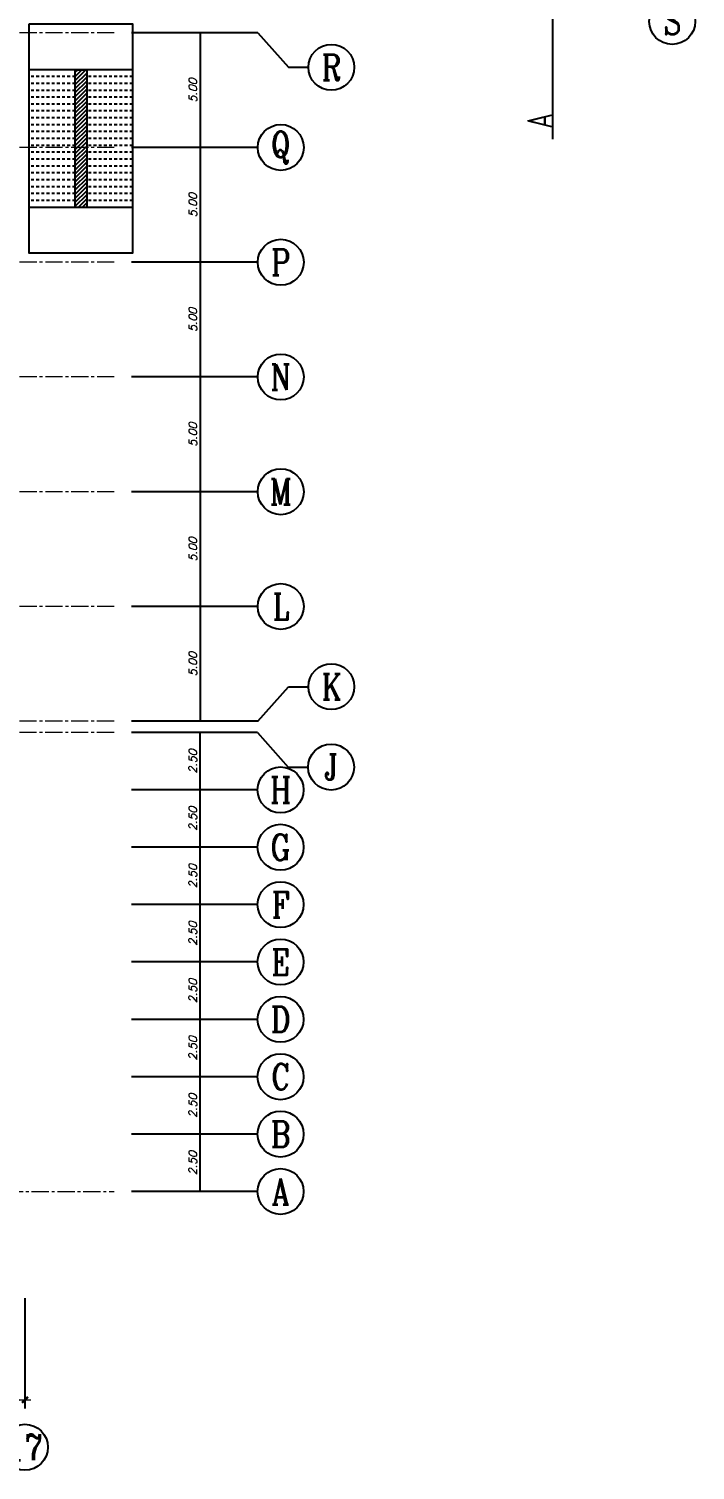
# Model space of a CAD drawing. Header units: metres. Extents: x 202848 to 204724, y 1924431 to 1925550.
# Drawn here: x 203589.7 to 203618.7, y 1924854.1 to 1924916.9 of the extents above; entities that cross this region are included whole.
import ezdxf
from ezdxf.enums import TextEntityAlignment as Align

# ---------------------------------------------------------------- set-up
doc = ezdxf.new("R2010")
doc.units = ezdxf.units.M
doc.header["$MEASUREMENT"] = 0
doc.linetypes.add('CENTER2', pattern=[1.125, 0.75, -0.125, 0.125, -0.125])
doc.linetypes.add('HIDDEN2', pattern=[0.1875, 0.125, -0.0625])
doc.layers.add('Axis', color=1, linetype='CENTER2', lineweight=5)
doc.layers.add('Dimations', color=3, linetype='Continuous', lineweight=5)
for name, color, linetype in [('Axis Name', 8, 'Continuous'), ('Going', 7, 'HIDDEN2'), ('Stairs', 7, 'Continuous'), ('YQ_TEXT', 6, 'Continuous')]:
    doc.layers.add(name, color=color, linetype=linetype)
doc.styles.add('ROMANS', font='romans.shx', dxfattribs={"oblique": 15})
doc.styles.add('YQ_AXIS', font='COMPLEX.SHX', dxfattribs={"width": 0.8, "bigfont": 'GBCBIG.SHX'})
doc.styles.add('YQ_DIM', font='SUPEROS.SHX', dxfattribs={"width": 0.8, "bigfont": 'HZDX.SHX'})
doc.dimstyles.new('Copy(2) of DIM-50$', dxfattribs={"dimscale": 0, "dimtxt": 0.35, "dimasz": 0.03, "dimexe": 0, "dimexo": 0, "dimgap": 0.15, "dimtad": 1, "dimzin": 0, "dimdsep": 46, "dimtxsty": 'ROMANS', "dimblk1": 'OBLIQUE', "dimblk2": 'DTICK', "dimsah": 1, "dimcen": 0.1, "dimse1": 1, "dimse2": 1, "dimclrd": 2, "dimclre": 51, "dimclrt": 3, "dimaunit": 1, "dimadec": 0, "dimazin": 0, "dimtfac": 1e-05, "dimtmove": 2, "dimatfit": 0, "dimldrblk": 'DTICK', "dimfxl": 0, "dimtolj": 1, "dimtzin": 0, "dimlwe": -1, "dimarcsym": 0})
doc.dimstyles.new('yqm0_250', dxfattribs={"dimscale": 0.25, "dimtxt": 3, "dimasz": 1, "dimexe": 1.5, "dimexo": 3, "dimgap": 0.5, "dimtad": 1, "dimdec": 3, "dimdsep": 46, "dimtxsty": 'YQ_DIM', "dimblk": 'YQTICK', "dimcen": 0, "dimclrd": 256, "dimclre": 256, "dimclrt": 7, "dimadec": 1, "dimazin": 2, "dimtfac": 1, "dimtdec": 4, "dimtix": 1, "dimtmove": 2, "dimatfit": 2, "dimfxl": 1, "dimtolj": 1, "dimtzin": 0, "dimarcsym": 0})

# ---------------------------------------------------------------- blocks, each defined once
blk = doc.blocks.new('_OBLIQUE')
at = {"color": 0, "linetype": 'ByBlock'}
blk.add_line((-0.5, -0.5), (0.5, 0.5), dxfattribs=at)
blk = doc.blocks.new('DTICK')
at = {"color": 3}
blk.add_line((-1, -1), (1, 1), dxfattribs=at)
for p, q in [((-1.000000000000041, 0), (1, 0)), ((0, 1), (0, -1))]:
    blk.add_line(p, q)
blk = doc.blocks.new('*D51')
at = {"layer": 'Defpoints', "color": 0, "lineweight": -2, "transparency": 16777216}
for p in [(203593.3785908143, 1924891.743502865), (203597.1285908152, 1924891.743502865), (203593.3785908143, 1924886.743502865)]:
    blk.add_point(p, dxfattribs=at)
at = {"layer": 'Dimations', "color": 2, "lineweight": -2, "transparency": 16777216}
blk.add_line((203597.1285908152, 1924886.743502865), (203597.1285908152, 1924891.713502865), dxfattribs=at)
at = {"layer": 'Dimations', "color": 2, "lineweight": -2, "transparency": 16777216, "xscale": 0.03, "yscale": 0.03, "zscale": 0.03}
for name, p, rotation in [('DTICK', (203597.1285908152, 1924891.743502865), 90), ('_OBLIQUE', (203597.1285908152, 1924886.743502865), 270)]:
    blk.add_blockref(name, p, dxfattribs=dict(at, rotation=rotation))
at = {"layer": 'Dimations', "color": 3, "transparency": 16777216, "insert": (203596.8035908157, 1924889.228502865), "char_height": 0.35, "attachment_point": 5, "rotation": 90, "style": 'ROMANS'}
blk.add_mtext('\\A1;5.00', dxfattribs=at)
blk = doc.blocks.new('*D52')
at = {"layer": 'Defpoints', "color": 0, "lineweight": -2, "transparency": 16777216}
for p in [(203593.3785908143, 1924896.743502865), (203597.1285908152, 1924896.743502865), (203593.3785908143, 1924891.743502865)]:
    blk.add_point(p, dxfattribs=at)
at = {"layer": 'Dimations', "color": 2, "lineweight": -2, "transparency": 16777216}
blk.add_line((203597.1285908152, 1924891.743502865), (203597.1285908152, 1924896.713502865), dxfattribs=at)
at = {"layer": 'Dimations', "color": 2, "lineweight": -2, "transparency": 16777216, "xscale": 0.03, "yscale": 0.03, "zscale": 0.03}
for name, p, rotation in [('DTICK', (203597.1285908152, 1924896.743502865), 90), ('_OBLIQUE', (203597.1285908152, 1924891.743502865), 270)]:
    blk.add_blockref(name, p, dxfattribs=dict(at, rotation=rotation))
at = {"layer": 'Dimations', "color": 3, "transparency": 16777216, "insert": (203596.8035908157, 1924894.228502865), "char_height": 0.35, "attachment_point": 5, "rotation": 90, "style": 'ROMANS'}
blk.add_mtext('\\A1;5.00', dxfattribs=at)
blk = doc.blocks.new('*D53')
at = {"layer": 'Defpoints', "color": 0, "lineweight": -2, "transparency": 16777216}
for p in [(203593.3785908143, 1924901.743502865), (203597.1285908152, 1924901.743502865), (203593.3785908143, 1924896.743502865)]:
    blk.add_point(p, dxfattribs=at)
at = {"layer": 'Dimations', "color": 2, "lineweight": -2, "transparency": 16777216}
blk.add_line((203597.1285908152, 1924896.743502865), (203597.1285908152, 1924901.713502865), dxfattribs=at)
at = {"layer": 'Dimations', "color": 2, "lineweight": -2, "transparency": 16777216, "xscale": 0.03, "yscale": 0.03, "zscale": 0.03}
for name, p, rotation in [('DTICK', (203597.1285908152, 1924901.743502865), 90), ('_OBLIQUE', (203597.1285908152, 1924896.743502865), 270)]:
    blk.add_blockref(name, p, dxfattribs=dict(at, rotation=rotation))
at = {"layer": 'Dimations', "color": 3, "transparency": 16777216, "insert": (203596.8035908157, 1924899.228502865), "char_height": 0.35, "attachment_point": 5, "rotation": 90, "style": 'ROMANS'}
blk.add_mtext('\\A1;5.00', dxfattribs=at)
blk = doc.blocks.new('*D54')
at = {"layer": 'Defpoints', "color": 0, "lineweight": -2, "transparency": 16777216}
for p in [(203593.3785908142, 1924906.743502865), (203597.1285908152, 1924906.743502865), (203593.3785908143, 1924901.743502865)]:
    blk.add_point(p, dxfattribs=at)
at = {"layer": 'Dimations', "color": 2, "lineweight": -2, "transparency": 16777216}
blk.add_line((203597.1285908152, 1924901.743502865), (203597.1285908152, 1924906.713502865), dxfattribs=at)
at = {"layer": 'Dimations', "color": 2, "lineweight": -2, "transparency": 16777216, "xscale": 0.03, "yscale": 0.03, "zscale": 0.03}
for name, p, rotation in [('DTICK', (203597.1285908152, 1924906.743502865), 90), ('_OBLIQUE', (203597.1285908152, 1924901.743502865), 270)]:
    blk.add_blockref(name, p, dxfattribs=dict(at, rotation=rotation))
at = {"layer": 'Dimations', "color": 3, "transparency": 16777216, "insert": (203596.8035908157, 1924904.228502865), "char_height": 0.35, "attachment_point": 5, "rotation": 90, "style": 'ROMANS'}
blk.add_mtext('\\A1;5.00', dxfattribs=at)
blk = doc.blocks.new('*D55')
at = {"layer": 'Defpoints', "color": 0, "lineweight": -2, "transparency": 16777216}
for p in [(203593.3785908143, 1924911.743502865), (203597.1285908152, 1924911.743502865), (203593.3785908142, 1924906.743502865)]:
    blk.add_point(p, dxfattribs=at)
at = {"layer": 'Dimations', "color": 2, "lineweight": -2, "transparency": 16777216}
blk.add_line((203597.1285908152, 1924906.743502865), (203597.1285908152, 1924911.713502865), dxfattribs=at)
at = {"layer": 'Dimations', "color": 2, "lineweight": -2, "transparency": 16777216, "xscale": 0.03, "yscale": 0.03, "zscale": 0.03}
for name, p, rotation in [('DTICK', (203597.1285908152, 1924911.743502865), 90), ('_OBLIQUE', (203597.1285908152, 1924906.743502865), 270)]:
    blk.add_blockref(name, p, dxfattribs=dict(at, rotation=rotation))
at = {"layer": 'Dimations', "color": 3, "transparency": 16777216, "insert": (203596.8035908157, 1924909.228502865), "char_height": 0.35, "attachment_point": 5, "rotation": 90, "style": 'ROMANS'}
blk.add_mtext('\\A1;5.00', dxfattribs=at)
blk = doc.blocks.new('*D56')
at = {"layer": 'Defpoints', "color": 0, "lineweight": -2, "transparency": 16777216}
for p in [(203593.3785908143, 1924916.743502865), (203597.1285908152, 1924916.743502865), (203593.3785908143, 1924911.743502865)]:
    blk.add_point(p, dxfattribs=at)
at = {"layer": 'Dimations', "color": 2, "lineweight": -2, "transparency": 16777216}
blk.add_line((203597.1285908152, 1924911.743502865), (203597.1285908152, 1924916.713502865), dxfattribs=at)
at = {"layer": 'Dimations', "color": 2, "lineweight": -2, "transparency": 16777216, "xscale": 0.03, "yscale": 0.03, "zscale": 0.03}
for name, p, rotation in [('DTICK', (203597.1285908152, 1924916.743502865), 90), ('_OBLIQUE', (203597.1285908152, 1924911.743502865), 270)]:
    blk.add_blockref(name, p, dxfattribs=dict(at, rotation=rotation))
at = {"layer": 'Dimations', "color": 3, "transparency": 16777216, "insert": (203596.8035908157, 1924914.228502865), "char_height": 0.35, "attachment_point": 5, "rotation": 90, "style": 'ROMANS'}
blk.add_mtext('\\A1;5.00', dxfattribs=at)
blk = doc.blocks.new('YQTICK')
blk.add_line((-1, 1.110223024625157e-16), (1, 1.110223024625157e-16))
at = {"const_width": 0.4}
blk.add_lwpolyline([(0.5303300858899105, 0.5303300858899106), (-0.5303300858899106, -0.5303300858899105)], dxfattribs=at)
blk = doc.blocks.new('*D60')
at = {"layer": 'Defpoints', "color": 0, "transparency": 16777216}
for p in [(203564.4869613647, 1924862.361502863), (203589.4869613646, 1924862.361502863), (203589.4869613646, 1924857.176051593)]:
    blk.add_point(p, dxfattribs=at)
at = {"layer": 'Dimations', "lineweight": -2, "transparency": 16777216}
for p, q in [((203564.4869613647, 1924861.611502863), (203564.4869613647, 1924856.801051593)), ((203589.4869613646, 1924861.611502863), (203589.4869613646, 1924856.801051593)), ((203564.7369613647, 1924857.176051593), (203589.2369613646, 1924857.176051593))]:
    blk.add_line(p, q, dxfattribs=at)
at = {"layer": 'Dimations', "lineweight": -2, "transparency": 16777216, "xscale": 0.25, "yscale": 0.25, "zscale": 0.25, "rotation": 180}
blk.add_blockref('YQTICK', (203564.4869613647, 1924857.176051593), dxfattribs=at)
at = {"layer": 'Dimations', "lineweight": -2, "transparency": 16777216, "xscale": 0.25, "yscale": 0.25, "zscale": 0.25}
blk.add_blockref('YQTICK', (203589.4869613646, 1924857.176051593), dxfattribs=at)
at = {"layer": 'Dimations', "color": 7, "transparency": 16777216, "insert": (203576.9869613646, 1924857.676051593), "char_height": 0.75, "attachment_point": 5, "style": 'YQ_DIM'}
blk.add_mtext('\\A1;25', dxfattribs=at)
blk = doc.blocks.new('*U135')
at = {"layer": 'Going'}
for p, q in [((-0.25, 0), (-2.25, 0)), ((2.25, 0), (0.25, 0))]:
    blk.add_line(p, q, dxfattribs=at)
blk = doc.blocks.new('*U136')
at = {"layer": 'Going', "color": 0, "linetype": 'ByBlock', "lineweight": -2, "transparency": 16777216}
for p in [(0, 0), (-1.83697019872103e-17, -0.3), (-3.673940397442059e-17, -0.6), (-5.510910596163089e-17, -0.8999999999999999), (-7.347880794884119e-17, -1.2), (-9.184850993605148e-17, -1.5), (-1.102182119232618e-16, -1.8), (-1.285879139104721e-16, -2.1), (-1.469576158976824e-16, -2.4), (-1.653273178848927e-16, -2.7), (-1.83697019872103e-16, -3), (-2.020667218593133e-16, -3.3), (-2.204364238465236e-16, -3.6), (-2.388061258337339e-16, -3.9), (-2.571758278209442e-16, -4.2), (-2.755455298081545e-16, -4.5), (-2.939152317953648e-16, -4.8), (-3.12284933782575e-16, -5.1), (-3.306546357697853e-16, -5.399999999999999)]:
    blk.add_blockref('*U135', p, dxfattribs=at)
blk = doc.blocks.new('*D196')
at = {"layer": 'Defpoints', "color": 0, "lineweight": -2, "transparency": 16777216}
for p in [(203593.3718153644, 1924868.753502865), (203597.1218153664, 1924868.753502865), (203593.3718153668, 1924866.253502865)]:
    blk.add_point(p, dxfattribs=at)
at = {"layer": 'Dimations', "color": 2, "lineweight": -2, "transparency": 16777216}
blk.add_line((203597.1218153664, 1924866.253502865), (203597.1218153664, 1924868.723502865), dxfattribs=at)
at = {"layer": 'Dimations', "color": 2, "lineweight": -2, "transparency": 16777216, "xscale": 0.03, "yscale": 0.03, "zscale": 0.03}
for name, p, rotation in [('DTICK', (203597.1218153664, 1924868.753502865), 90), ('_OBLIQUE', (203597.1218153664, 1924866.253502865), 270)]:
    blk.add_blockref(name, p, dxfattribs=dict(at, rotation=rotation))
at = {"layer": 'Dimations', "color": 3, "transparency": 16777216, "insert": (203596.7968153669, 1924867.488502865), "char_height": 0.35, "attachment_point": 5, "rotation": 90, "style": 'ROMANS'}
blk.add_mtext('\\A1;2.50', dxfattribs=at)
blk = doc.blocks.new('*D197')
at = {"layer": 'Defpoints', "color": 0, "lineweight": -2, "transparency": 16777216}
for p in [(203593.3718153645, 1924871.253502865), (203597.1218153664, 1924871.253502865), (203593.3718153644, 1924868.753502865)]:
    blk.add_point(p, dxfattribs=at)
at = {"layer": 'Dimations', "color": 2, "lineweight": -2, "transparency": 16777216}
blk.add_line((203597.1218153664, 1924868.753502865), (203597.1218153664, 1924871.223502865), dxfattribs=at)
at = {"layer": 'Dimations', "color": 2, "lineweight": -2, "transparency": 16777216, "xscale": 0.03, "yscale": 0.03, "zscale": 0.03}
for name, p, rotation in [('DTICK', (203597.1218153664, 1924871.253502865), 90), ('_OBLIQUE', (203597.1218153664, 1924868.753502865), 270)]:
    blk.add_blockref(name, p, dxfattribs=dict(at, rotation=rotation))
at = {"layer": 'Dimations', "color": 3, "transparency": 16777216, "insert": (203596.7968153669, 1924869.988502865), "char_height": 0.35, "attachment_point": 5, "rotation": 90, "style": 'ROMANS'}
blk.add_mtext('\\A1;2.50', dxfattribs=at)
blk = doc.blocks.new('*D198')
at = {"layer": 'Defpoints', "color": 0, "lineweight": -2, "transparency": 16777216}
for p in [(203593.3718153645, 1924873.753502865), (203597.1218153664, 1924873.753502865), (203593.3718153645, 1924871.253502865)]:
    blk.add_point(p, dxfattribs=at)
at = {"layer": 'Dimations', "color": 2, "lineweight": -2, "transparency": 16777216}
blk.add_line((203597.1218153664, 1924871.253502865), (203597.1218153664, 1924873.723502865), dxfattribs=at)
at = {"layer": 'Dimations', "color": 2, "lineweight": -2, "transparency": 16777216, "xscale": 0.03, "yscale": 0.03, "zscale": 0.03}
for name, p, rotation in [('DTICK', (203597.1218153664, 1924873.753502865), 90), ('_OBLIQUE', (203597.1218153664, 1924871.253502865), 270)]:
    blk.add_blockref(name, p, dxfattribs=dict(at, rotation=rotation))
at = {"layer": 'Dimations', "color": 3, "transparency": 16777216, "insert": (203596.7968153669, 1924872.488502865), "char_height": 0.35, "attachment_point": 5, "rotation": 90, "style": 'ROMANS'}
blk.add_mtext('\\A1;2.50', dxfattribs=at)
blk = doc.blocks.new('*D199')
at = {"layer": 'Defpoints', "color": 0, "lineweight": -2, "transparency": 16777216}
for p in [(203593.3718153645, 1924876.253502865), (203597.1218153664, 1924876.253502865), (203593.3718153645, 1924873.753502865)]:
    blk.add_point(p, dxfattribs=at)
at = {"layer": 'Dimations', "color": 2, "lineweight": -2, "transparency": 16777216}
blk.add_line((203597.1218153664, 1924873.753502865), (203597.1218153664, 1924876.223502865), dxfattribs=at)
at = {"layer": 'Dimations', "color": 2, "lineweight": -2, "transparency": 16777216, "xscale": 0.03, "yscale": 0.03, "zscale": 0.03}
for name, p, rotation in [('DTICK', (203597.1218153664, 1924876.253502865), 90), ('_OBLIQUE', (203597.1218153664, 1924873.753502865), 270)]:
    blk.add_blockref(name, p, dxfattribs=dict(at, rotation=rotation))
at = {"layer": 'Dimations', "color": 3, "transparency": 16777216, "insert": (203596.7968153669, 1924874.988502865), "char_height": 0.35, "attachment_point": 5, "rotation": 90, "style": 'ROMANS'}
blk.add_mtext('\\A1;2.50', dxfattribs=at)
blk = doc.blocks.new('*D192')
at = {"layer": 'Defpoints', "color": 0, "lineweight": -2, "transparency": 16777216}
for p in [(203593.3718153646, 1924878.753502865), (203597.1218153664, 1924878.753502865), (203593.3718153645, 1924876.253502865)]:
    blk.add_point(p, dxfattribs=at)
at = {"layer": 'Dimations', "color": 2, "lineweight": -2, "transparency": 16777216}
blk.add_line((203597.1218153664, 1924876.253502865), (203597.1218153664, 1924878.723502865), dxfattribs=at)
at = {"layer": 'Dimations', "color": 2, "lineweight": -2, "transparency": 16777216, "xscale": 0.03, "yscale": 0.03, "zscale": 0.03}
for name, p, rotation in [('DTICK', (203597.1218153664, 1924878.753502865), 90), ('_OBLIQUE', (203597.1218153664, 1924876.253502865), 270)]:
    blk.add_blockref(name, p, dxfattribs=dict(at, rotation=rotation))
at = {"layer": 'Dimations', "color": 3, "transparency": 16777216, "insert": (203596.7968153669, 1924877.488502865), "char_height": 0.35, "attachment_point": 5, "rotation": 90, "style": 'ROMANS'}
blk.add_mtext('\\A1;2.50', dxfattribs=at)
blk = doc.blocks.new('*D193')
at = {"layer": 'Defpoints', "color": 0, "lineweight": -2, "transparency": 16777216}
for p in [(203593.3718153646, 1924881.253502865), (203597.1218153664, 1924881.253502865), (203593.3718153646, 1924878.753502865)]:
    blk.add_point(p, dxfattribs=at)
at = {"layer": 'Dimations', "color": 2, "lineweight": -2, "transparency": 16777216}
blk.add_line((203597.1218153664, 1924878.753502865), (203597.1218153664, 1924881.223502865), dxfattribs=at)
at = {"layer": 'Dimations', "color": 2, "lineweight": -2, "transparency": 16777216, "xscale": 0.03, "yscale": 0.03, "zscale": 0.03}
for name, p, rotation in [('DTICK', (203597.1218153664, 1924881.253502865), 90), ('_OBLIQUE', (203597.1218153664, 1924878.753502865), 270)]:
    blk.add_blockref(name, p, dxfattribs=dict(at, rotation=rotation))
at = {"layer": 'Dimations', "color": 3, "transparency": 16777216, "insert": (203596.7968153669, 1924879.988502865), "char_height": 0.35, "attachment_point": 5, "rotation": 90, "style": 'ROMANS'}
blk.add_mtext('\\A1;2.50', dxfattribs=at)
blk = doc.blocks.new('*D194')
at = {"layer": 'Defpoints', "color": 0, "lineweight": -2, "transparency": 16777216}
for p in [(203593.3718153647, 1924883.753502865), (203597.1218153664, 1924883.753502865), (203593.3718153646, 1924881.253502865)]:
    blk.add_point(p, dxfattribs=at)
at = {"layer": 'Dimations', "color": 2, "lineweight": -2, "transparency": 16777216}
blk.add_line((203597.1218153664, 1924881.253502865), (203597.1218153664, 1924883.723502865), dxfattribs=at)
at = {"layer": 'Dimations', "color": 2, "lineweight": -2, "transparency": 16777216, "xscale": 0.03, "yscale": 0.03, "zscale": 0.03}
for name, p, rotation in [('DTICK', (203597.1218153664, 1924883.753502865), 90), ('_OBLIQUE', (203597.1218153664, 1924881.253502865), 270)]:
    blk.add_blockref(name, p, dxfattribs=dict(at, rotation=rotation))
at = {"layer": 'Dimations', "color": 3, "transparency": 16777216, "insert": (203596.7968153669, 1924882.488502865), "char_height": 0.35, "attachment_point": 5, "rotation": 90, "style": 'ROMANS'}
blk.add_mtext('\\A1;2.50', dxfattribs=at)
blk = doc.blocks.new('*D195')
at = {"layer": 'Defpoints', "color": 0, "lineweight": -2, "transparency": 16777216}
for p in [(203593.371815365, 1924886.253502865), (203597.1218153664, 1924886.253502865), (203593.3718153647, 1924883.753502865)]:
    blk.add_point(p, dxfattribs=at)
at = {"layer": 'Dimations', "color": 2, "lineweight": -2, "transparency": 16777216}
blk.add_line((203597.1218153664, 1924883.753502865), (203597.1218153664, 1924886.223502865), dxfattribs=at)
at = {"layer": 'Dimations', "color": 2, "lineweight": -2, "transparency": 16777216, "xscale": 0.03, "yscale": 0.03, "zscale": 0.03}
for name, p, rotation in [('DTICK', (203597.1218153664, 1924886.253502865), 90), ('_OBLIQUE', (203597.1218153664, 1924883.753502865), 270)]:
    blk.add_blockref(name, p, dxfattribs=dict(at, rotation=rotation))
at = {"layer": 'Dimations', "color": 3, "transparency": 16777216, "insert": (203596.7968153669, 1924884.988502865), "char_height": 0.35, "attachment_point": 5, "rotation": 90, "style": 'ROMANS'}
blk.add_mtext('\\A1;2.50', dxfattribs=at)

msp = doc.modelspace()

# ---------------------------------------------------------------- hatches: boundary and pattern name
at = {"layer": 'Stairs'}
h = msp.add_hatch(dxfattribs=at)
h.set_pattern_fill('ANSI31', color=256)
h.set_pattern_definition([(45, (-0.1860086072410922, 0.3899999998975545), (-0.08838834764831845, 0.08838834764831845), [])])
h.paths.add_polyline_path([(203592.1769613647, 1924915.133502864), (203591.6769613647, 1924915.133502864), (203591.6769613647, 1924909.133502864), (203592.1769613647, 1924909.133502864)])

# ---------------------------------------------------------------- linework, layer by layer
msp.add_line((203612.4597250669, 1924918.038843885), (203612.4597250669, 1924912.101482446))
at = {"layer": 'Axis'}
for p, q in [((203593.3785908142, 1924916.743502865), (203560.654961365, 1924916.743502864)), ((203593.3785908142, 1924911.743502865), (203560.654961365, 1924911.743502865)), ((203593.3785908142, 1924906.743502864), (203560.654961365, 1924906.743502864)), ((203593.3785908142, 1924901.743502864), (203560.654961365, 1924901.743502865)), ((203593.3785908142, 1924896.743502864), (203560.654961365, 1924896.743502864)), ((203593.3785908142, 1924891.743502864), (203560.654961365, 1924891.743502865)), ((203593.3702356973, 1924886.743502865), (203560.6549613649, 1924886.743502864)), ((203593.3718153663, 1924886.253502865), (203539.1469613653, 1924886.253502864)), ((203539.1537368132, 1924866.253502866), (203593.3718153666, 1924866.253502864))]:
    msp.add_line(p, q, dxfattribs=at)
at = {"layer": 'Axis Name'}
for p, q in [((203599.6285908142, 1924916.743502864), (203594.1285908142, 1924916.743502864)), ((203599.6285908141, 1924916.743502864), (203600.9617590704, 1924915.237174728)), ((203600.9617590704, 1924915.237174728), (203601.8310657544, 1924915.237174728)), ((203599.6285908142, 1924911.743502864), (203594.1285908142, 1924911.743502864)), ((203599.6285908141, 1924906.743502864), (203594.1285908141, 1924906.743502864)), ((203599.6285908142, 1924901.743502864), (203594.1285908142, 1924901.743502864)), ((203599.6285908142, 1924896.743502864), (203594.1285908142, 1924896.743502864)), ((203599.6285908142, 1924891.743502864), (203594.1285908142, 1924891.743502864)), ((203599.6285908142, 1924886.743502865), (203600.9617590705, 1924888.249831002)), ((203600.9617590705, 1924888.249831002), (203601.8310657545, 1924888.249831002)), ((203599.6285908142, 1924886.743502864), (203594.1285908142, 1924886.743502864)), ((203599.621815367, 1924886.253502867), (203594.121815367, 1924886.253502867)), ((203599.621815367, 1924886.253502867), (203600.9549836233, 1924884.747174731)), ((203600.9549836233, 1924884.747174731), (203601.8242903074, 1924884.747174731)), ((203599.6218153645, 1924883.753502864), (203594.1218153645, 1924883.753502864)), ((203599.6218153645, 1924881.253502864), (203594.1218153645, 1924881.253502864)), ((203599.6218153645, 1924878.753502864), (203594.1218153645, 1924878.753502864)), ((203599.6218153644, 1924876.253502864), (203594.1218153644, 1924876.253502864)), ((203599.6218153644, 1924873.753502864), (203594.1218153644, 1924873.753502864)), ((203599.6218153644, 1924871.253502864), (203594.1218153644, 1924871.253502864)), ((203599.6218153643, 1924868.753502864), (203594.1218153643, 1924868.753502864)), ((203599.6218153666, 1924866.253502864), (203594.1218153666, 1924866.253502864))]:
    msp.add_line(p, q, dxfattribs=at)
for centre in [(203617.6788620052, 1924917.233502865), (203602.8310657543, 1924915.237174728), (203600.6285908142, 1924911.743502864), (203600.6285908141, 1924906.743502864), (203600.6285908142, 1924901.743502864), (203600.6285908142, 1924896.743502864), (203600.6285908142, 1924891.743502864), (203602.8310657553, 1924888.249831002), (203602.8242903074, 1924884.747174731), (203600.6218153645, 1924883.753502864), (203600.6218153645, 1924881.253502864), (203600.6218153645, 1924878.753502864), (203600.6218153644, 1924876.253502864), (203600.6218153644, 1924873.753502864), (203600.6218153644, 1924871.253502864), (203600.6218153643, 1924868.753502864), (203600.6218153666, 1924866.253502864), (203589.4869613646, 1924855.111502863)]:
    msp.add_circle(centre, 1, dxfattribs=at)
at = {"layer": 'Stairs'}
for p, q in [((203594.1769613647, 1924915.133502864), (203589.6769613647, 1924915.133502864)), ((203594.1769613647, 1924909.133502864), (203589.6769613647, 1924909.133502864)), ((203594.1769613647, 1924909.133502864), (203589.6769613647, 1924909.133502864))]:
    msp.add_line(p, q, dxfattribs=at)
for points in [[(203589.6769613647, 1924917.133502865), (203594.1769613647, 1924917.133502865), (203594.1769613647, 1924907.133502865), (203589.6769613647, 1924907.133502865)], [(203591.6769613647, 1924915.133502864), (203592.1769613647, 1924915.133502864), (203592.1769613647, 1924909.133502864), (203591.6769613647, 1924909.133502864)]]:
    msp.add_lwpolyline(points, close=True, dxfattribs=at)
at = {"layer": 'YQ_TEXT'}
for points in [[(203593.0003828646, 1924914.184346869, 0, 0.1666666666666667, 0), (203593.0003828646, 1924914.684346869, 0, 0, 0), (203593.0003828646, 1924915.444346869, 0, 0, 0)], [(203590.6242535239, 1924909.899920411, 0, 0.1666666666666667, 0), (203590.6242535239, 1924909.399920411, 0, 0, 0), (203590.624253524, 1924908.639920411, 0, 0, 0)]]:
    msp.add_lwpolyline(points, format="xyseb", dxfattribs=at)

# ---------------------------------------------------------------- block references
at = {"layer": 'Going'}
msp.add_blockref('*U136', (203591.9269613647, 1924914.833502864), dxfattribs=at)

# ---------------------------------------------------------------- texts
at = {"insert": (203611.3597418336, 1924912.564695701), "char_height": 1.094772567914176, "attachment_point": 1, "rotation": 90, "style": 'YQ_DIM'}
msp.add_mtext_dynamic_manual_height_columns('A', width=3.93287979826134, gutter_width=5.473862839570881, heights=[0], dxfattribs=at)
at = {"layer": 'Axis Name', "color": 7, "style": 'YQ_AXIS', "width": 0.8}
for s, p in [('S', (203617.6788620052, 1924917.233502865)), ('R', (203602.8310657543, 1924915.237174728)), ('Q', (203600.6285908142, 1924911.743502864)), ('P', (203600.6285908141, 1924906.743502864)), ('N', (203600.6285908142, 1924901.743502864)), ('M', (203600.6285908142, 1924896.743502864)), ('L', (203600.6285908142, 1924891.743502864)), ('K', (203602.8310657553, 1924888.249831002)), ('J', (203602.8242903074, 1924884.747174731)), ('H', (203600.6218153645, 1924883.753502864)), ('G', (203600.6218153645, 1924881.253502864)), ('F', (203600.6218153645, 1924878.753502864)), ('E', (203600.6218153644, 1924876.253502864)), ('D', (203600.6218153644, 1924873.753502864)), ('C', (203600.6218153644, 1924871.253502864)), ('B', (203600.6218153643, 1924868.753502864)), ('A', (203600.6218153666, 1924866.253502864)), ('17', (203589.4869613646, 1924855.111502863))]:
    msp.add_text(s, height=1.125, dxfattribs=at).set_placement(p, align=Align.MIDDLE)

# ---------------------------------------------------------------- dimensions: what is measured, and where the dimension line sits
at = {"layer": 'Dimations'}
for base, p1, p2, angle, picture, middle in [((203597.1285908152, 1924916.743502865), (203593.3785908142, 1924911.743502864), (203593.3785908142, 1924916.743502864), 90, '*D56', (203596.8035908157, 1924914.228502865)), ((203597.1285908152, 1924911.743502865), (203593.3785908141, 1924906.743502864), (203593.3785908142, 1924911.743502864), 89.99999999933296, '*D55', (203596.8035908157, 1924909.228502865)), ((203597.1285908152, 1924906.743502865), (203593.3785908142, 1924901.743502864), (203593.3785908141, 1924906.743502864), 90.00000000066704, '*D54', (203596.8035908157, 1924904.228502865)), ((203597.1285908152, 1924901.743502865), (203593.3785908142, 1924896.743502864), (203593.3785908142, 1924901.743502864), 89.99999999966657, '*D53', (203596.8035908157, 1924899.228502865)), ((203597.1285908152, 1924896.743502865), (203593.3785908142, 1924891.743502864), (203593.3785908142, 1924896.743502864), 90.00000000033343, '*D52', (203596.8035908157, 1924894.228502865)), ((203597.1285908152, 1924891.743502865), (203593.3785908142, 1924886.743502864), (203593.3785908142, 1924891.743502864), 90, '*D51', (203596.8035908157, 1924889.228502865)), ((203597.1218153664, 1924886.253502865), (203593.3718153645, 1924883.753502864), (203593.3718153649, 1924886.253502864), 89.9999999933299, '*D195', (203596.7968153669, 1924884.988502865)), ((203597.1218153664, 1924883.753502865), (203593.3718153645, 1924881.253502864), (203593.3718153645, 1924883.753502864), 90, '*D194', (203596.7968153669, 1924882.488502865)), ((203597.1218153664, 1924881.253502865), (203593.3718153645, 1924878.753502864), (203593.3718153645, 1924881.253502864), 90, '*D193', (203596.7968153669, 1924879.988502865)), ((203597.1218153664, 1924878.753502865), (203593.3718153644, 1924876.253502864), (203593.3718153645, 1924878.753502864), 90, '*D192', (203596.7968153669, 1924877.488502865)), ((203597.1218153664, 1924876.253502865), (203593.3718153644, 1924873.753502864), (203593.3718153644, 1924876.253502864), 90, '*D199', (203596.7968153669, 1924874.988502865)), ((203597.1218153664, 1924873.753502865), (203593.3718153644, 1924871.253502864), (203593.3718153644, 1924873.753502864), 90, '*D198', (203596.7968153669, 1924872.488502865)), ((203597.1218153664, 1924871.253502865), (203593.3718153643, 1924868.753502864), (203593.3718153644, 1924871.253502864), 90, '*D197', (203596.7968153669, 1924869.988502865)), ((203597.1218153664, 1924868.753502865), (203593.3718153666, 1924866.253502864), (203593.3718153643, 1924868.753502864), 90.00000005336085, '*D196', (203596.7968153669, 1924867.488502865))]:
    dim = msp.add_linear_dim(base=base, p1=p1, p2=p2, angle=angle, dimstyle='Copy(2) of DIM-50$', override={"dimscale": 1}, dxfattribs=at)
    dim.commit()
    dim.dimension.update_dxf_attribs({"geometry": picture, "text_midpoint": middle})
dim = msp.add_aligned_dim(p1=(203564.4869613647, 1924862.361502863), p2=(203589.4869613646, 1924862.361502863), distance=-5.185451270081103, dimstyle='yqm0_250', dxfattribs=at)
dim.commit()
dim.dimension.update_dxf_attribs({"geometry": '*D60', "text_midpoint": (203576.9869613646, 1924857.676051593)})

doc.saveas('drawing.dxf')
